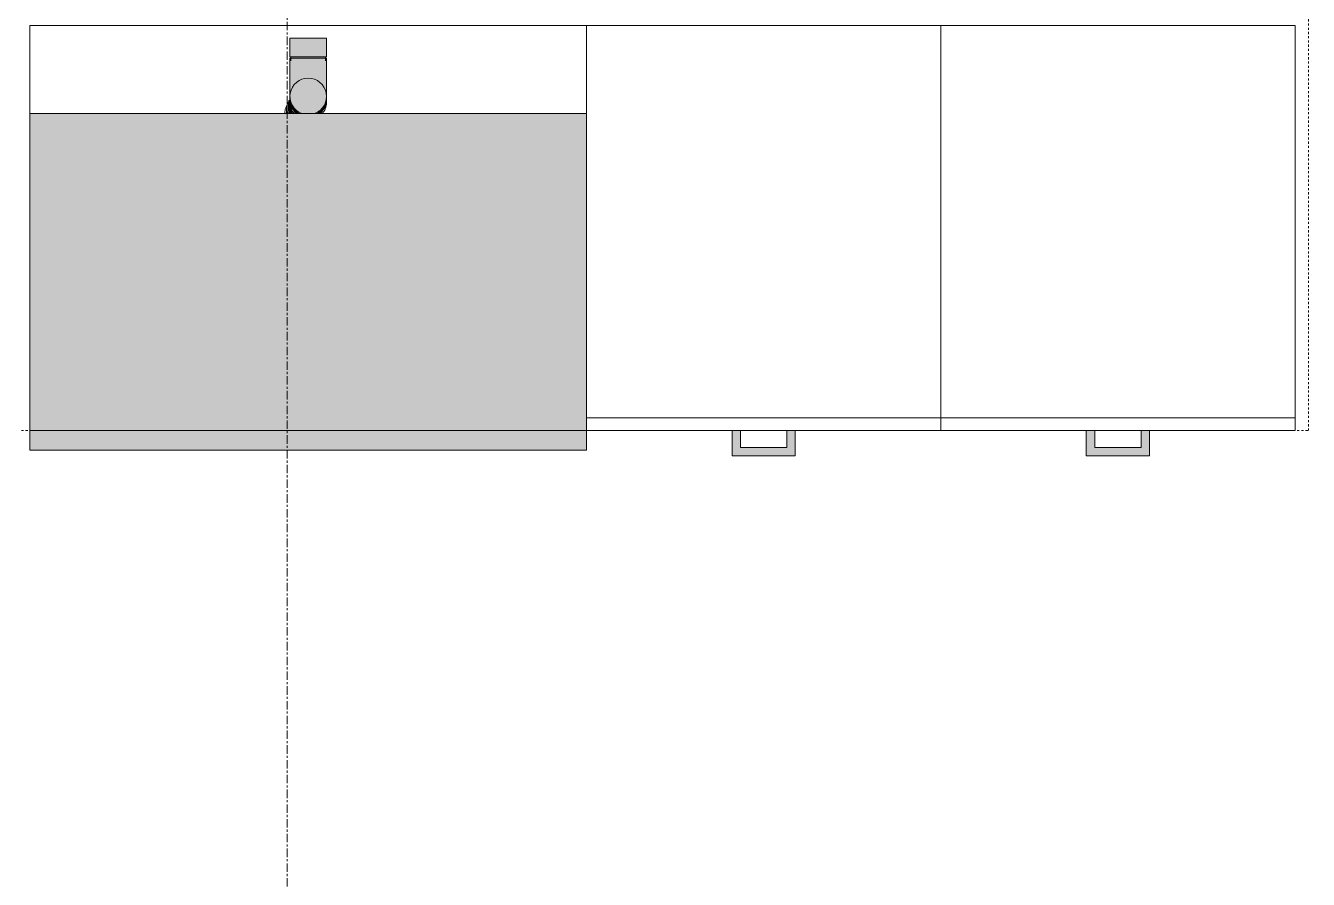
# Model space of a CAD drawing. Header units: inches. Extents: x -4169 to -1846, y 9706 to 12377.
# Drawn here: x -2188.8 to -2112.8, y 11903.4 to 11954 of the extents above; entities that cross this region are included whole.
import ezdxf

# ---------------------------------------------------------------- set-up
doc = ezdxf.new("R2010")
doc.units = ezdxf.units.IN
doc.header["$MEASUREMENT"] = 0
doc.linetypes.add('Dash', pattern=[0.25, 0.125, -0.125])
doc.linetypes.add('Grid Line 1_2_', pattern=[0.8749999999999999, 0.4999999999999999, -0.125, 0.125, -0.125])
for name, color, linetype, lineweight in [('0-1', 7, 'Continuous', 5), ('0-2', 50, 'Continuous', 18), ('A-GENM-1', 11, 'Continuous', 9), ('A-GENM-2', 250, 'Continuous', 9), ('P-SANR-FIXT-2', 250, 'Continuous', 9), ('P-SANR-FIXT-3', 55, 'Continuous', 9), ('Q-CASE-3', 250, 'Continuous', 9), ('Q-CASE-5', 254, 'Continuous', 9), ('Q-CASE-HDLN-1', 250, 'Dash', 9), ('S-GRID-1', 1, 'Grid Line 1_2_', 9)]:
    doc.layers.add(name, color=color, linetype=linetype, lineweight=lineweight)

# ---------------------------------------------------------------- blocks, each defined once
blk = doc.blocks.new('OD_CW_Countertop - OD_CW_Countertop-2488713-ENLARGED RCP - 2ND FLOOR PLAN')
at = {"layer": 'Q-CASE-HDLN-1'}
for p, q in [((138.2731933650477, -19.37500000234753), (138.2731933650477, 24.00000000000002)), ((61.98770491802013, -19.37500000234753), (62.4877049179838, -19.37500000234753)), ((95.48770491798375, -19.37500000234753), (104.1127049179692, -19.37500000234753)), ((104.6120777548137, -19.37500000234753), (107.3633320811245, -19.37500000234753)), ((107.8627049179691, -19.37500000234753), (125.1127049179694, -19.37500000234753)), ((125.6120777548139, -19.37500000234753), (128.3633320811248, -19.37500000234753)), ((128.8627049179693, -19.37500000234753), (138.2731933650477, -19.37500000234753))]:
    blk.add_line(p, q, dxfattribs=at)
blk = doc.blocks.new('Vanity Cabinet-Double Door - 33_-2318066-ENLARGED RCP - 2ND FLOOR PLAN')
at = {"layer": 'Q-CASE-3'}
for p, q in [((-15.76229508196633, 23.99999999999996), (-15.76229508196633, -7.993605777301126e-15)), ((17.2377049180325, 23.99999999999996), (-15.76229508196633, 23.99999999999996)), ((17.2377049180325, -8.069735356132561e-15), (17.2377049180325, 23.99999999999996)), ((-15.76229508196633, -8.069735356132561e-15), (17.23770491803249, -8.069735356132561e-15))]:
    blk.add_line(p, q, dxfattribs=at)
blk = doc.blocks.new('Base Cabinet 3 Drawer 230 - Base Cabinet 3 Drawer 230 21_-2578998-ENLARGED RCP - 2ND FLOOR PLAN')
at = {"layer": 'Q-CASE-5'}
blk.add_hatch(color=256, dxfattribs=at).paths.add_polyline_path([(2.61270491801801, 25.00062716315169), (2.61270491801801, 25.49999999999637), (-1.137295081981904, 25.49999999999637), (-1.137295081982159, 23.99999999999629), (-0.6379222451371332, 23.99999999999629), (-0.6379222451373038, 25.00062716315169), (2.11333208117341, 25.00062716315169), (2.11333208117341, 23.99999999999638), (2.61270491801784, 23.99999999999638)], flags=0)
at = {"layer": 'Q-CASE-3'}
for p, q in [((-1.137295081967465, 23.99999999999995), (-1.137295081967467, 25.49999999999995)), ((-1.137295081967469, 25.49999999999995), (2.612704918032532, 25.49999999999994)), ((2.612704918032529, 25.49999999999994), (2.612704918032533, 23.99999999999995)), ((2.113332081187912, 25.00062716315531), (-0.6379222451228473, 25.00062716315533)), ((-0.6379222451228459, 23.99999999999995), (-0.6379222451228473, 25.00062716315533)), ((2.113332081187913, 23.99999999999995), (2.113332081187912, 25.00062716315531)), ((-9.762295081967455, 23.99999999999998), (11.23770491803254, 23.99999999999998)), ((-9.762295081967455, 23.24999999999998), (-9.762295081967455, 23.99999999999998)), ((-1.137295081967467, 23.99999999999995), (-0.6379222451228459, 23.99999999999995)), ((2.612704918032535, 23.99999999999995), (2.113332081187914, 23.99999999999995)), ((11.23770491803254, 23.99999999999998), (11.23770491803254, 23.24999999999998)), ((11.23770491803254, 23.24999999999998), (-9.762295081967457, 23.24999999999998)), ((-9.762295081967455, 23.24999999999998), (-9.762295081967455, -7.993605777301063e-14)), ((11.23770491803254, -7.993605777301063e-14), (11.23770491803254, 23.24999999999998)), ((-9.762295081967455, -7.993605777301063e-14), (11.23770491803254, -7.993605777301063e-14))]:
    blk.add_line(p, q, dxfattribs=at)
blk = doc.blocks.new('kitchen_faucet_14143 - kitchen_faucet_14143-V57-ENLARGED RCP - 2ND FLOOR PLAN')
at = {"layer": 'A-GENM-1'}
for points in [[(-1.009013312379665, 1.292649738118651), (-0.9823104266201595, 1.208713599497112), (-0.5312104426263317, 1.208713599497111), (-0.6674744547257204, 1.326909695502587), (-1.00901331237975, 1.32690969550327), (-1.009013312379665, 1.297125538119015)], [(-1.009013312379579, 1.086854207561314), (-1.003740719185657, 0.9627916577118729), (-0.8953768450250265, 1.02149774983246), (-0.245961262615225, 1.050295750821132), (-0.2396171083855165, 1.079036475038318), (-0.3897452954499271, 1.208713599497113), (-1.009013312379665, 1.182268046892373), (-1.009013312379579, 1.110787040397609)], [(-1.009013312379068, 0.207614100875503), (-0.9828220735358001, -0.4322254382485652), (-0.9376259292811254, -0.5413385826765306), (-0.7631296762936869, -0.7674396374567322), (-0.5271221585815055, -0.9435145649559898), (-0.2129209980713256, -1.054645584165996), (1.304556462855544e-11, -1.082677165352379), (0.316754253917054, -1.030651804167291), (0.6008537933951174, -0.8919583019235232), (0.8285412797470711, -0.6835004657693843), (0.953234012863703, -0.5036573356705957), (1.045785835562157, -0.2802174700893829), (1.0826771653673, 1.70530256582424e-12), (1.042690790572067, 0.287689569684062), (0.8713958707560038, 0.6276512754277518), (0.6965721492683769, 0.8185110242203563), (0.4853542280010287, 0.9608154082891359), (0.2493519342514219, 1.049849360435587), (-0.05582041781738666, 1.075328267932264), (-0.3700215783274813, 1.008587755957137), (-0.5413385826643377, 0.9376259292961321), (-0.7655683654447215, 0.7655683654592166), (-0.9805942962820778, 0.4376037683116464), (-1.009013312379068, 0.2952755905555477), (-1.009013312379068, 0.2140165155728937)], [(-1.009013312379323, 0.5987440677675417), (-0.9582806602203106, 0.6688649426330934), (-0.8206162920774885, 0.8172147037286669), (-0.703041380861208, 0.9119175183165569), (-0.5683500913479235, 1.029687173155878), (-0.7198670258067067, 1.000713459115161), (-1.009013312379409, 0.7649384470287833), (-1.009013312379323, 0.6020621617267929)], [(-1.009013312379409, 0.7649384470287832), (-0.8833600731574051, 0.9041596760537799), (-1.009013312379409, 0.7895539738307777)], [(-1.009013312379323, 0.5905511811066074), (-0.9519245125262897, 0.6157980879657456), (-0.9165279797506399, 0.6603855068518127), (-0.7679764747641399, 0.8177890925385917), (-0.8759042261804949, 0.7360361484667829), (-1.009013312379323, 0.5923891236786315)], [(-0.9674660643992751, 0.9923706548074079), (-0.8639291562365371, 0.9169726089283383), (-0.7566369962845271, 0.9830640150273009), (-0.8049187213783567, 1.021497749832454), (-0.9376259292815518, 1.016702830404077)], [(-0.9206038802842896, 0.699587257452267), (-0.7193859928492826, 0.9011397244991617), (-0.8443105159084608, 0.7893403336126444), (-0.9196393623584526, 0.700721936091272)], [(-0.8684523142555917, 0.6995872574522709), (-0.6652934266141982, 0.9024196386407707), (-0.8023372775404026, 0.7773663405241167), (-0.8676100758411563, 0.700578083970021)], [(-0.8415776614122875, 0.7086922341021102), (-0.6517418892607622, 0.8969750861300063), (-0.771921692913878, 0.7895539738307854), (-0.8413233190925381, 0.7089874932575606)], [(-0.7989959961757903, 0.7296595515727615), (-0.6758531110372415, 0.8618616367172747), (-0.7301699613132654, 0.8074059956739559), (-0.7920714464967488, 0.7374815787403106)], [(1.296029950026423e-11, -1.082677165352386), (2.263779527572353, -1.082677165351363), (2.263779527571841, 1.082677165356124), (0.1012801624375754, 1.069343379017475), (0.2802174701064359, 1.045785835549958), (0.5413385826903435, 0.937625929295445), (0.7655683654711537, 0.7655683654592123), (0.9376259293072166, 0.5413385826782322), (1.045785835561815, 0.2802174700921081), (1.082677165367215, 1.702155476935539e-12), (1.043826349810985, -0.2849480871650517), (0.9376259293065344, -0.541338582675511), (0.7655683654691926, -0.7655683654568335), (0.5413385826902583, -0.9376259292927265), (0.2802174701081412, -1.045785835547241)], [(2.263779527572182, -0.8336167050498537), (2.263779527572268, -1.023622047242163), (2.341937538005964, -1.023622047242163), (2.341937538005794, 1.023622047245901), (2.263779527571841, 1.000078112738486), (2.263779527572182, -0.7814579737342956)], [(2.34193753800605, -1.082677165353409), (3.444881889776723, -1.082677165352727), (3.444881889776723, 1.082677165356806), (2.341937538005964, 1.082677165356124), (2.34193753800605, -1.045785835547582)], [(-0.9592336326666099, 0.5905511811066112), (-0.937625929281296, 0.6165288086980986), (-0.9018367121708478, 0.6603855068518164), (-0.9587015380560614, 0.5923891236786353)], [(-1.009013312378727, -0.5987440677662875), (-0.9630083091692824, -0.6650099337988964), (-0.4739103255139696, -1.029687173152579), (-0.4909018695604743, -1.00744858852971), (-1.009013312378727, -0.5905511810981893)], [(-1.009013312378727, -0.6389369520701951), (-0.9981170166933849, -0.7738234798495673), (-0.665293426614113, -1.029687173152581), (-0.5429576931675227, -1.007526658598692), (-1.009013312378727, -0.6363816707873287)], [(-0.9452757496396486, -0.5905511810981833), (-0.8930368754761274, -0.6674399045805812), (-0.9301022480678965, -0.602113602285547), (-0.9390807516920175, -0.5905511810981833)], [(-0.933632540164865, -0.5905511810981816), (-0.8833600731572345, -0.6644317436594529), (-0.8863922545998263, -0.6265118542141189), (-0.9255027736184614, -0.5905511810981815), (-0.9317797130305222, -0.5905511810981815)], [(-0.8958216432793619, -0.5958189888870483), (-0.8695659839426638, -0.6469811372689256), (-0.8935992096387223, -0.5987153207970995)], [(-1.009013312378641, -0.7976185007449337), (-0.9859456377344314, -0.8506607468113451), (-0.9490772920779306, -0.8330344219701281), (-1.009013312378641, -0.7953427778105058)]]:
    blk.add_hatch(color=256, dxfattribs=at).paths.add_polyline_path(points, flags=0)
h = blk.add_hatch(color=256, dxfattribs=at)
h.paths.add_polyline_path([(-0.9452757496381138, 0.5905511811066134), (-0.9255027736182057, 0.6171778120961535), (-0.8833600731573198, 0.6644317436627688), (-0.9447345173622635, 0.5923891236786375)], flags=0)
h.paths.add_polyline_path([(-0.6074615219045824, 0.896371667378454), (-0.4150534790843778, 1.024841739897462), (-0.463581951606244, 1.011712866282274), (-0.6052349348418032, 0.898156613084958)], flags=0)
h = blk.add_hatch(color=256, dxfattribs=at)
h.paths.add_polyline_path([(-0.9336325401633302, 0.5905511811066152), (-0.8958216432797029, 0.5958189888893448), (-0.8521216087774234, 0.6603855068518204), (-0.9330713710075996, 0.5923891236786393)], flags=0)
h.paths.add_polyline_path([(-0.4606311109398575, 0.9710560586687037), (-0.3747212199362195, 1.029687173155547), (-0.4344148254186848, 1.001993619894004), (-0.459291989432927, 0.9726363417933711)], flags=0)
h = blk.add_hatch(color=256, dxfattribs=at)
h.paths.add_polyline_path([(-1.009013312379323, 0.5905511811066364), (-0.9805942962821631, 0.4376037683116226), (-0.937625929281296, 0.5905511811066364), (-0.9936552007762031, 0.5905511811066364)], flags=0)
h.paths.add_polyline_path([(-1.009013312378812, -0.5114323250685643), (-1.009013312378727, -0.5905511810981603), (-0.9153043450806989, -0.5704286375680813), (-0.9532340128373561, -0.5036573356716431), (-1.009013312378812, -0.4326156515860713), (-1.009013312378812, -0.5036573356716431)], flags=0)
h = blk.add_hatch(color=256, dxfattribs=at)
h.paths.add_polyline_path([(-0.9592336326678889, -0.5905511810981855), (-0.9196393623583673, -0.6578484302680685), (-0.938086908411833, -0.6149633936100193), (-0.9519245124191967, -0.5905511810981855)], flags=0)
h.paths.add_polyline_path([(-0.5638151833526023, -0.9313607975610065), (-0.5087166054745466, -0.9929221367976252), (-0.5486513862901744, -0.9435168703760665)], flags=0)
at = {"layer": 'A-GENM-2'}
for p, q in [((-1.018448547915085, 1.348084188174816), (-0.9908751401589483, 1.326400508449233)), ((-0.4128191122848932, 0.991760638123611), (-0.3746504227839295, 1.008391614862222)), ((-0.05517635684540777, 1.082677165356086), (-0.01379878587542293, 1.08180181731832)), ((-0.04138226763083707, 1.082677165356088), (-4.696660852232525e-06, 1.081801817318322)), ((1.287503437197301e-11, 1.082677165355786), (2.263779527572012, 1.082677165356127)), ((2.101439501280339, 1.023622047245905), (2.341937538005879, 1.023622047245905)), ((2.26377952755905, -1.082677165354337), (2.26377952755905, 1.082677165354323)), ((2.341937538005964, 1.082677165356127), (3.444881889776723, 1.082677165355786)), ((2.341937537993019, 1.082677165354323), (2.341937537993019, -1.082677165354337)), ((3.444881889763774, -1.082677165354337), (3.444881889763774, 1.082677165354323)), ((-1.009013312391602, 0.59055118110391), (-0.8998637743610515, 0.59055118110391)), ((-0.8998637743611367, -0.5905511811008868), (-1.009013312391857, -0.5905511811008868)), ((-0.3700215783265434, -1.010161626558255), (-0.4025813350878024, -0.9964075643184002)), ((2.263779527571927, -1.082677165352723), (1.296029950026423e-11, -1.082677165352382)), ((2.341937538005964, -1.02362204724216), (2.101439501280253, -1.02362204724216)), ((3.444881889776723, -1.082677165352723), (2.341937538005879, -1.082677165352723))]:
    blk.add_line(p, q, dxfattribs=at)
at = {"layer": 'A-GENM-2', "flags": 128}
for points in [[(-0.6878454665921366, 1.064853197996568), (-0.7184985976170423, 1.064165039683813), (-0.7491081674091616, 1.062101296438355), (-0.7796305720009967, 1.058664171264864), (-0.81002212545755, 1.053857361892311), (-0.8402390274705452, 1.047686098589735), (-0.8702373407687104, 1.040157194638083), (-0.8999729808493838, 1.031279107196893), (-0.9294017199655967, 1.021062005849954), (-0.9584792066514466, 1.00951784590262), (-0.9871610014094755, 0.9966604433520263), (-1.015402628538226, 0.9825055485319456)], [(-1.008288885380551, 1.375176816188454), (-0.9727437124597599, 1.378420205916253), (-0.9371060949764568, 1.379832828558559), (-0.9274807934265253, 1.379899687703126)], [(-1.008080895877384, 1.201756024857046), (-0.9706269079673858, 1.21525795157646), (-0.9326872735671542, 1.227078873940341), (-0.8943258694094992, 1.237195742266805), (-0.8556078258088745, 1.245588655416723), (-0.8165993599590137, 1.25224097701897), (-0.7773675930624221, 1.257139436899761), (-0.7379803533337393, 1.260274214878846), (-0.6985059675238573, 1.26163900447551), (-0.6878454665921366, 1.261703591697652)], [(-1.003116915360039, 0.6422012617690065), (-0.9794480487670397, 0.6764285584451422), (-0.9545484646398846, 0.7096062969459956), (-0.9284539854876072, 0.7416801168679433), (-0.901202463284818, 0.772596948442075), (-0.8728337801737779, 0.8023051005895386), (-0.8433898479174217, 0.8307543544464725), (-0.8129146050899577, 0.8578960629768663), (-0.7814540107724496, 0.8836832571914247), (-0.7490560333189648, 0.9080707592872304), (-0.7157706325695016, 0.9310153028118893), (-0.681649733742489, 0.9524756596430879), (-0.6467471911439019, 0.9724127732293397), (-0.611118739813321, 0.9907898971638958), (-0.574821933293009, 1.00757273771325), (-0.53791606587626, 1.022729598515812), (-0.5004620779661763, 1.036231525235226), (-0.46252244356603, 1.048052447599107), (-0.4241610394084602, 1.058169315925571), (-0.3854429958078355, 1.066562229075489), (-0.3464345299579747, 1.073214550677736), (-0.3072027630613831, 1.078113010558527), (-0.2678155233327004, 1.081247788537953), (-0.2283411375227331, 1.082612578133935), (-0.2176806365910124, 1.082677165356076)], [(-0.9814684664949879, 0.8578960629768646), (-0.9500078721774797, 0.8836832571914229), (-0.9176098947238244, 0.9080707592872287), (-0.8843244939744465, 0.9310153028125697), (-0.8502035951473487, 0.9524756596427452), (-0.8153010525488468, 0.9724127732293381), (-0.7796726012182659, 0.990789897163553), (-0.7433757946980392, 1.007572737713589), (-0.7064699272812048, 1.022729598515469), (-0.6690159393711211, 1.036231525235224), (-0.63107630497106, 1.048052447599106), (-0.5927149008134903, 1.058169315925569), (-0.5539968572127804, 1.066562229075488), (-0.5149883913629195, 1.073214550677734), (-0.4757566244662427, 1.078113010558525), (-0.4363693847376452, 1.081247788537951), (-0.3968949989276779, 1.082612578133934), (-0.3862344979960425, 1.082677165356075)], [(-0.9733697041986317, 0.6069799746559925), (-0.9509653493313407, 0.6422012617690103), (-0.9272964827383418, 0.6764285584451459), (-0.9023968986111867, 0.7096062969456585), (-0.8763024194589092, 0.7416801168679471), (-0.84905089725612, 0.7725969484420788), (-0.8206822141449946, 0.8023051005895425), (-0.7912382818886384, 0.8307543544464764), (-0.7607630390611745, 0.8578960629768702), (-0.7293024447437516, 0.8836832571910873), (-0.6969044672901815, 0.9080707592875752), (-0.6636190665407183, 0.9310153028122341), (-0.6294981677136205, 0.9524756596430917), (-0.5945956251151187, 0.9724127732293436), (-0.5589671737845378, 0.9907898971638996), (-0.522670367264311, 1.007572737713253), (-0.485764499847562, 1.022729598515816), (-0.4483105119373931, 1.03623152523523), (-0.410370877537332, 1.048052447599111), (-0.372009473379677, 1.058169315925574), (-0.3332914297790523, 1.066562229075493), (-0.2942829639291915, 1.073214550677739), (-0.2550511970325146, 1.078113010558531), (-0.2156639573039172, 1.081247788537616), (-0.1761895714938646, 1.082612578133939), (-0.1655290705623144, 1.08267716535608)], [(-0.9676286539593945, 1.001223782049741), (-0.9515871023814951, 0.9743994982429094), (-0.9362385717825247, 0.9465554301495367), (-0.9216189886682001, 0.917738158681508), (-0.9077879804049472, 0.8880516798594079)], [(-0.9578197285726445, 0.6076169338799201), (-0.9350262553411993, 0.642845011716825), (-0.9109502660465693, 0.6770732824092629), (-0.8856268032764659, 0.7102461852334254), (-0.8590929776103734, 0.7423094428820131), (-0.8313879585136589, 0.7732101494237421), (-0.8025529634693384, 0.8028968620898903), (-0.7726312446136204, 0.8313196972934044), (-0.7416680719993848, 0.8584304311929806), (-0.7097107124723435, 0.884182605008457), (-0.6768084030177589, 0.9085316351229927), (-0.6430123173369394, 0.9314349278107079), (-0.6083755243449501, 0.9528519982108696), (-0.5729529372564172, 0.9727445928811653), (-0.5368012519604973, 0.9910768150139777), (-0.4999788734844798, 1.007815251069085), (-0.462545829501181, 1.022929097324502), (-0.4245636700829038, 1.036390284549108), (-0.3860953531995789, 1.0481735987865), (-0.3472051158321676, 1.058256796073417), (-0.3079583309859401, 1.066620708804246), (-0.2684213513340125, 1.07324934145681), (-0.2286613406848516, 1.078129953482014), (-0.1887460949029957, 1.08125312734746), (-0.1487438543199744, 1.082612820017468), (-0.137940892133173, 1.082677165356082)], [(-0.9426991998875563, 0.6089758783532033), (-0.919059040263562, 0.644214572574765), (-0.8940976643085604, 0.6784409023907301), (-0.8678528129765936, 0.7115994521310085), (-0.8403643559081785, 0.7436362570201254), (-0.8116742593135767, 0.7744988961424722), (-0.7818265502776568, 0.8041365868181853), (-0.7508672770372583, 0.8325002803497452), (-0.7188444647423181, 0.8595427590345932), (-0.6858080661840517, 0.8852187342469731), (-0.6518099069598405, 0.909484945313761), (-0.6169036245473761, 0.9323002587999094), (-0.5811446007738253, 0.9536257677185171), (-0.5445898872124245, 0.9734248900642337), (-0.5072981230991899, 0.9916634659766255), (-0.4693294454471015, 1.008309852715296), (-0.4307453911468144, 1.023335016558644), (-0.3916087909718726, 1.036712620658317), (-0.3519836555570634, 1.048419107818358), (-0.311935053581152, 1.058433777163895), (-0.271528982561648, 1.066738853644164), (-0.2308322328401289, 1.073319549371899), (-0.1899122455152735, 1.078164115860158), (-0.1488369652344943, 1.081263886325086), (-0.107674688901966, 1.082613307355768), (-0.09655862448929041, 1.082677165356084)], [(-0.9274807934265253, 1.379899687703126), (-0.891830675772212, 1.378982136908743), (-0.8562534147872042, 1.376232175054437), (-0.8208212786827572, 1.371657820309504), (-0.7856053848625492, 1.36527226186632), (-0.7506751874412315, 1.357093610531304), (-0.7160980340305797, 1.347144572590249), (-0.6819388054022396, 1.335452066893193), (-0.6482596451573669, 1.322046806952979), (-0.6151197801335399, 1.306962869698448), (-0.5825754266031423, 1.29023727056727), (-0.5506797728407377, 1.271909561414357), (-0.5194830256053534, 1.252021463691728), (-0.4890325065165939, 1.23061654510064)], [(-0.9114332801415513, 0.676428558445144), (-0.8865336960143962, 0.7096062969456566), (-0.8604392168621188, 0.7416801168679453), (-0.8331876946592444, 0.772596948442077), (-0.8048190115482042, 0.8023051005895406), (-0.775375079291848, 0.8307543544464745), (-0.7448998364643841, 0.8578960629768683), (-0.7134392421469612, 0.8836832571910855), (-0.6810412646933911, 0.9080707592875734), (-0.6477558639439279, 0.9310153028122323), (-0.6136349651169154, 0.9524756596430899), (-0.5787324225184135, 0.9724127732293417), (-0.5431039711877473, 0.9907898971638978), (-0.5068071646674354, 1.007572737713252), (-0.474455539172851, 1.020859218120738)], [(-0.9058994164582258, 0.6092087339646486), (-0.882111834574573, 0.6444487125744007), (-0.8569963612706316, 0.6786741587015529), (-0.8305912037064614, 0.7118296997505938), (-0.8029367047913637, 0.7438614431124068), (-0.7740753070571315, 0.774717069280952), (-0.7440515127855177, 0.8043459259378793), (-0.7129118399986395, 0.8326991229140064), (-0.6807047738955417, 0.8597296278803257), (-0.6474807133012631, 0.8853923625448047), (-0.6132919116916752, 0.909644299058256), (-0.5781924123667465, 0.9324445562421729), (-0.5422379773690976, 0.9537544951665055), (-0.5054860097874324, 0.9735378135197393), (-0.4679954691432612, 0.9917606381236067), (-0.4298267796423829, 1.008391614862218), (-0.3910417311629714, 1.023401995240148), (-0.3517033729741285, 1.036765718710355), (-0.3118759002954902, 1.048459489893345), (-0.2716245339571798, 1.058462849788567), (-0.2310153935553955, 1.066758240089895), (-0.1901153646466014, 1.07333105975597), (-0.1489919606644036, 1.07816971304892), (-0.1077131803704958, 1.081265648347381), (-0.06634736176803811, 1.082613387153698), (-0.05517635684540777, 1.082677165356086)], [(-0.8935720240033901, 0.6113255125356607), (-0.8684107614759852, 0.64656986761857), (-0.84186022698114, 0.6807798488403767), (-0.8139628957105173, 0.7139007275298643), (-0.7847633974427309, 0.7458795173452761), (-0.7543084451463357, 0.7766650590462693), (-0.7226467602483523, 0.8062081023320676), (-0.6898289946902593, 0.8344613846366716), (-0.655907649896278, 0.8613797067341299), (-0.6209369927821057, 0.8869200050522356), (-0.5849729689387287, 0.9110414205616341), (-0.5480731131327728, 0.93370536414314)], [(-0.8935720240033901, 0.6113255125356615), (-0.8684107614759852, 0.6465698676185708), (-0.84186022698114, 0.6807798488403775), (-0.8139628957105173, 0.7139007275298651), (-0.7847633974427309, 0.7458795173452769), (-0.7543084451463357, 0.77666505904627), (-0.7226467602483523, 0.8062081023320684), (-0.6898289946902593, 0.8344613846366724), (-0.655907649896278, 0.8613797067341307), (-0.6209369927821057, 0.8869200050522363), (-0.5849729689387287, 0.9110414205616348), (-0.5480731131327728, 0.9337053641431408)], [(-0.8935720240033901, 0.6113255125356621), (-0.8684107614759852, 0.6465698676185715), (-0.84186022698114, 0.6807798488403781), (-0.8139628957105173, 0.7139007275298658), (-0.7847633974427309, 0.7458795173452776), (-0.7543084451463357, 0.7766650590462707), (-0.7226467602483523, 0.8062081023320691), (-0.6898289946902593, 0.8344613846366731), (-0.655907649896278, 0.8613797067341313), (-0.6209369927821057, 0.886920005052237), (-0.5849729689387287, 0.9110414205616355), (-0.5480731131327728, 0.9337053641431414)], [(-0.8935720240033901, 0.6113255125356628), (-0.8684107614759852, 0.6465698676185722), (-0.84186022698114, 0.6807798488403788), (-0.8139628957105173, 0.7139007275298664), (-0.7847633974427309, 0.7458795173452782), (-0.7543084451463357, 0.7766650590462716), (-0.7226467602483523, 0.80620810233207), (-0.6898289946902593, 0.834461384636674), (-0.655907649896278, 0.8613797067341322), (-0.6209369927821057, 0.8869200050522379), (-0.5849729689387287, 0.9110414205616364), (-0.5480731131327728, 0.9337053641431423)], [(-0.8935720240033901, 0.6113255125356635), (-0.8684107614759852, 0.6465698676185728), (-0.84186022698114, 0.6807798488403795), (-0.8139628957105173, 0.7139007275298671), (-0.7847633974427309, 0.7458795173452789), (-0.7543084451463357, 0.7766650590462723), (-0.7226467602483523, 0.8062081023320706), (-0.6898289946902593, 0.8344613846366746), (-0.655907649896278, 0.8613797067341329), (-0.6209369927821057, 0.8869200050522386), (-0.5849729689387287, 0.9110414205616371), (-0.5480731131327728, 0.933705364143143)], [(-0.8935720240033901, 0.6113255125356643), (-0.8684107614759852, 0.6465698676185736), (-0.84186022698114, 0.6807798488403802), (-0.8139628957105173, 0.7139007275298679), (-0.7847633974427309, 0.7458795173452797), (-0.7543084451463357, 0.7766650590462729), (-0.7226467602483523, 0.8062081023320713), (-0.6898289946902593, 0.8344613846366753), (-0.6559076498963633, 0.8613797067341336), (-0.6209369927821057, 0.8869200050522392), (-0.5849729689387287, 0.9110414205616377), (-0.5480731131327728, 0.9337053641431436)], [(-0.8921053272435698, 0.6092087339646507), (-0.868317745359917, 0.6444487125744028), (-0.8432022720560609, 0.678674158701555), (-0.8167971144917202, 0.711829699750596), (-0.789142615576793, 0.7438614431124089), (-0.7602812178425608, 0.7747170692809542), (-0.7302574235708618, 0.8043459259378813), (-0.6991177507840688, 0.8326991229143494), (-0.666910684680971, 0.8597296278803277), (-0.6336866240866924, 0.8853923625448068), (-0.5994978224770192, 0.909644299058258), (-0.5643983231520052, 0.9324445562421749), (-0.5284438881545269, 0.9537544951665075), (-0.4916919205728618, 0.9735378135197413), (-0.4542013799286905, 0.9917606381236089), (-0.4160326904276416, 1.00839161486222), (-0.3772476419484007, 1.02340199524015), (-0.3379092837595578, 1.036765718710356), (-0.2980818110809195, 1.048459489893347), (-0.2578304447426091, 1.058462849788569), (-0.2172213043407396, 1.066758240089897), (-0.1763212754318601, 1.073331059755972), (-0.1351978714497477, 1.078169713048922), (-0.0939190911559251, 1.081265648347383), (-0.05255327255338215, 1.0826133871537), (-0.04138226763083707, 1.082677165356088)], [(-0.6878454665921366, 1.261703591697652), (-0.6483593108881393, 1.260817156822837), (-0.6089418018480045, 1.258159639520213), (-0.5696613638918676, 1.253736389794936), (-0.5305859807423586, 1.247556284839616), (-0.4917829843710705, 1.239631671106904), (-0.4533188546203916, 1.22997828570868), (-0.4152590322924538, 1.218615159486658), (-0.377667747917485, 1.205564504478443), (-0.340607867770359, 1.190851588826431), (-0.304140758032247, 1.174504602252964), (-0.2683261673510344, 1.156554515217349), (-0.2332221274550932, 1.137034934699099), (-0.1988848709638375, 1.11598195927962), (-0.165368765119922, 1.093434035827554), (-0.1327262598634604, 1.069431819713086)], [(-0.4973999771780768, 1.037893467167178), (-0.5273317425951801, 1.045787430173559), (-0.5574939808842599, 1.052325870475043), (-0.5878427154816562, 1.057501537461744), (-0.6183341108646799, 1.061308779048827), (-0.6489244530619657, 1.063743488152509), (-0.6795701196207061, 1.064803061261783), (-0.6878454665921366, 1.064853197996568)], [(-0.5102964572617735, 0.9548755783220774), (-0.4717034359166518, 0.974518195271418), (-0.4323557896986471, 0.992601790994701), (-0.3923164664480225, 1.009097435596306), (-0.3516495205408318, 1.023978739563364), (-0.3104200104153278, 1.037221895983936), (-0.2686938944925714, 1.048805718633577), (-0.2265379256569133, 1.058711675866522), (-0.1840195444656842, 1.066923920264759), (-0.1412067712586235, 1.073429313988373), (-0.0981680973401353, 1.078217449796472), (-0.0549723754072886, 1.081280667691277), (-0.01168870940048805, 1.082614067179935)], [(-0.5102964572617735, 0.9548755783220781), (-0.4717034359166518, 0.9745181952714188), (-0.4323557896986471, 0.9926017909947018), (-0.3923164664480225, 1.009097435596307), (-0.3516495205408318, 1.023978739563365), (-0.3104200104153278, 1.037221895983937), (-0.2686938944925714, 1.048805718633578), (-0.2265379256569133, 1.058711675866523), (-0.1840195444656842, 1.06692392026476), (-0.1412067712586235, 1.073429313988374), (-0.0981680973401353, 1.078217449796473), (-0.0549723754072886, 1.081280667691278), (-0.01168870940048805, 1.082614067179936)], [(-0.5102964572617735, 0.9548755783220788), (-0.4717034359166518, 0.9745181952714195), (-0.4323557896986471, 0.9926017909947025), (-0.3923164664480225, 1.009097435596307), (-0.3516495205408318, 1.023978739563366), (-0.3104200104153278, 1.037221895983938), (-0.2686938944925714, 1.048805718633578), (-0.2265379256569133, 1.058711675866524), (-0.1840195444656842, 1.066923920264761), (-0.1412067712586235, 1.073429313988375), (-0.0981680973401353, 1.078217449796474), (-0.0549723754072886, 1.081280667691279), (-0.01168870940048805, 1.082614067179937)], [(-0.5102964572617735, 0.9548755783220797), (-0.4717034359166518, 0.9745181952714204), (-0.4323557896986471, 0.9926017909947034), (-0.3923164664480225, 1.009097435596308), (-0.3516495205408318, 1.023978739563367), (-0.3104200104153278, 1.037221895983939), (-0.2686938944925714, 1.048805718633579), (-0.2265379256569133, 1.058711675866524), (-0.1840195444656842, 1.066923920264762), (-0.1412067712586235, 1.073429313988376), (-0.0981680973401353, 1.078217449796474), (-0.0549723754072886, 1.08128066769128), (-0.01168870940048805, 1.082614067179938)], [(-0.5102964572617735, 0.9548755783220804), (-0.4717034359166518, 0.974518195271421), (-0.4323557896986471, 0.992601790994704), (-0.3923164664480225, 1.009097435596309), (-0.3516495205408318, 1.023978739563367), (-0.3104200104153278, 1.037221895983939), (-0.2686938944925714, 1.04880571863358), (-0.2265379256569133, 1.058711675866525), (-0.1840195444656842, 1.066923920264762), (-0.1412067712586235, 1.073429313988377), (-0.0981680973401353, 1.078217449796475), (-0.0549723754072886, 1.081280667691281), (-0.01168870940048805, 1.082614067179938)], [(-0.5102964572617735, 0.954875578322081), (-0.4717034359166518, 0.9745181952714217), (-0.4323557896986471, 0.9926017909947047), (-0.3923164664480225, 1.00909743559631), (-0.3516495205408318, 1.023978739563368), (-0.3104200104153278, 1.03722189598394), (-0.2686938944925714, 1.048805718633581), (-0.2265379256569133, 1.058711675866526), (-0.1840195444656842, 1.066923920264763), (-0.1412067712586235, 1.073429313988377), (-0.0981680973401353, 1.078217449796476), (-0.0549723754072886, 1.081280667691281), (-0.01168870940057331, 1.082614067179939)], [(-0.4324473093406027, 1.036231525235228), (-0.3945076749404563, 1.048052447599109), (-0.3561462707828866, 1.058169315925573), (-0.3174282271822619, 1.066562229075491), (-0.278419761332401, 1.073214550677738), (-0.2391879944358095, 1.078113010558529), (-0.1998007547071267, 1.081247788537614), (-0.1603263688971594, 1.082612578133937), (-0.1496658679654388, 1.082677165356078)], [(-0.3862344979960425, 1.082677165356075), (-0.3467483422920452, 1.08179073048126), (-0.3073308332518251, 1.079133213178637), (-0.2680503952957735, 1.074709963453359), (-0.2289750121461793, 1.068529858498721), (-0.1901720157748912, 1.060605244764986)], [(-0.253084070230841, 1.049358015408717), (-0.2164481770987265, 1.058462849788571), (-0.1758390366969422, 1.066758240089899), (-0.134939007788148, 1.073331059755975), (-0.09381560380595032, 1.078169713048925), (-0.05253682351212773, 1.081265648347385), (-0.01117100490958478, 1.082613387154043)], [(-0.2176806365910124, 1.082677165356076), (-0.1781944808871003, 1.081790730481262), (-0.1387769718468803, 1.079133213178638), (-0.09949653389082867, 1.07470996345336)], [(-0.1655290705623144, 1.08267716535608), (-0.1260429148583171, 1.081790730481265), (-0.08662540581818233, 1.079133213178642), (-0.05582041781747193, 1.075664357895966)], [(-0.1496658679654388, 1.082677165356078), (-0.1101797122615267, 1.081790730481264), (-0.07076220322139191, 1.07913321317864), (-0.05582041781747193, 1.077450664520204)], [(-0.1379408921330025, 1.082677165356082), (-0.09792690308768214, 1.081794044895398), (-0.05798143906383756, 1.079146395286508), (-0.05582041781747193, 1.078907157220393)], [(-0.09655862448929041, 1.082677165356084), (-0.05538460124961374, 1.081800723609557), (-0.0225842430209866, 1.07970389335453)], [(-0.2176806365910977, -1.082677165352775), (-0.257166792295095, -1.081790730478301), (-0.2965843013352298, -1.079133213175678), (-0.3358647392913667, -1.074709963450059), (-0.3749401224408757, -1.068529858495421), (-0.4137431188121638, -1.060605244762027), (-0.4522072485627575, -1.050951859364144), (-0.4902670708907805, -1.039588733141781), (-0.5278583552658346, -1.026538078133566), (-0.5649182354129606, -1.011825162481895), (-0.6013853451510726, -0.995478175908087), (-0.6371999358322852, -0.9775280888724719), (-0.6723039757282264, -0.9580085083542225), (-0.7066412322193968, -0.936955532935084), (-0.7401573380633123, -0.9144076094833589), (-0.7727998433197739, -0.8904053933685496), (-0.8045182547141109, -0.8649916136674243), (-0.835264064307239, -0.8382109444225385), (-0.86499076934939, -0.8101098826094209), (-0.8936538851160093, -0.7807366330948148), (-0.921210952392414, -0.7501410005764305), (-0.947621541096879, -0.7183742882282863), (-0.9728472513293979, -0.6854892025918919), (-0.9968517129183282, -0.6515397641102785)], [(-0.1655290705622292, -1.082677165352771), (-0.2050152262662266, -1.081790730478297), (-0.2444327353064466, -1.079133213175674), (-0.2837131732624982, -1.074709963450055), (-0.3227885564121777, -1.068529858495417), (-0.3615915527834658, -1.060605244762364), (-0.4000556825339742, -1.050951859364141), (-0.4381155048619973, -1.039588733142118), (-0.4757067892370514, -1.026538078133562), (-0.5127666693840921, -1.011825162481891), (-0.5492337791222041, -0.9954781759084242), (-0.5850483698035019, -0.9775280888724681), (-0.6201524096994432, -0.9580085083549009), (-0.6544896661906988, -0.9369555329347391), (-0.6880057720344438, -0.9144076094830139), (-0.720648277291076, -0.890405393368887), (-0.7523666886854129, -0.8649916136674205), (-0.783112498278541, -0.8382109444225347), (-0.812839203320692, -0.8101098826094171), (-0.8415023190872261, -0.7807366330948111), (-0.869059386363716, -0.7501410005764266), (-0.895469975068181, -0.7183742882282825), (-0.9206956853006146, -0.6854892025918883), (-0.9447001468896302, -0.6515397641102747), (-0.9674490182974863, -0.6165812226166092)], [(-0.1379408921330878, -1.082677165352768), (-0.1779548811784934, -1.081794044892766), (-0.2179003452022527, -1.079146395283535), (-0.2577089569134898, -1.074739342232126), (-0.2973127816981104, -1.068581396813604), (-0.3366444671113413, -1.060684408708246), (-0.3756374244699429, -1.05106350247677), (-0.4142260004095703, -1.039736998488527), (-0.4523456366643756, -1.026726320449759), (-0.4899330167526159, -1.012055891687785), (-0.526926198716552, -0.9957530224601691), (-0.5632647335097544, -0.9778477905869543), (-0.5988897690565408, -0.9583729176211384), (-0.6337441403882166, -0.9373636426208143), (-0.6677724465838536, -0.9148575953732254), (-0.7009211154966691, -0.8908946706672414), (-0.7331384574338812, -0.8655169049143769), (-0.76437470906842, -0.8387683561326658), (-0.7945820689127173, -0.8106949880270139), (-0.8237147256727723, -0.7813445586111146), (-0.8517288807471458, -0.7507665135977294), (-0.8785827660433653, -0.7190118845651813), (-0.9042366581585383, -0.6861331917373734), (-0.9286528898442724, -0.6521843510956176), (-0.9517958595237984, -0.6172205854252768)], [(-0.09655862448920514, -1.082677165352766), (-0.1377326477289671, -1.081800723606239), (-0.1788381492322628, -1.079172970012383), (-0.2198067633538301, -1.074798613667031), (-0.2605704353187547, -1.068685483691343), (-0.3010615734219186, -1.060844500532585), (-0.3412131974473879, -1.051289636464208), (-0.3809590822190784, -1.040037865958812), (-0.4202338953307105, -1.027109106711964), (-0.4589733282532222, -1.012526152248643), (-0.4971142201937084, -0.996314597087394), (-0.5345946742514228, -0.9785027555044964), (-0.571354165591515, -0.9591215749492678), (-0.6073336415278731, -0.9382045451374553), (-0.6424756135563426, -0.9157876038138285), (-0.6767242415155009, -0.8919090401000631), (-0.7100254101733298, -0.866609396252261), (-0.7423267986211782, -0.8399313685740026), (-0.7735779429348496, -0.8119197080964569), (-0.803730292601358, -0.7826211215521424), (-0.8327372612394867, -0.7520841730444543), (-0.8605542721458618, -0.7203591867277509), (-0.8871387991869141, -0.6874981507009351), (-0.9124504035346773, -0.6535546222574338), (-0.9364507667078782, -0.6185836345386404)], [(-0.496903466787387, -1.011825162481893), (-0.5333705765254989, -0.995478175908426), (-0.5691851672067115, -0.9775280888724699), (-0.6042892071026528, -0.9580085083549026), (-0.6386264635938231, -0.936955532934741), (-0.6721425694377386, -0.9144076094830158), (-0.7047850746942003, -0.8904053933688889), (-0.7365034860886225, -0.8649916136674223), (-0.7672492956817506, -0.8382109444225365), (-0.7969760007238164, -0.8101098826094189), (-0.8256391164904356, -0.7807366330948129), (-0.8531961837668404, -0.7501410005764285), (-0.8796067724713906, -0.7183742882282843), (-0.9048324827038242, -0.6854892025918901), (-0.9288369442928398, -0.6515397641102765)], [(-0.7684761928987881, -0.7626494511277252), (-0.7983593376793293, -0.7313085616190556), (-0.8269652778272131, -0.698797734415546), (-0.8542482499403262, -0.6651689799061096), (-0.8801646070834294, -0.6304760969242516), (-0.9046728886134757, -0.5947745866814493)], [(-0.7684761928987881, -0.7626494511277243), (-0.7983593376793293, -0.7313085616190549), (-0.8269652778272131, -0.6987977344155454), (-0.8542482499403262, -0.6651689799061089), (-0.8801646070834294, -0.6304760969242509), (-0.9046728886134757, -0.5947745866814487)], [(-0.7684761928987881, -0.7626494511277236), (-0.7983593376793293, -0.7313085616190541), (-0.8269652778272131, -0.6987977344155446), (-0.8542482499403262, -0.6651689799061081), (-0.8801646070834294, -0.6304760969242501), (-0.9046728886134757, -0.5947745866814479)], [(-0.7684761928987881, -0.7626494511277229), (-0.7983593376793293, -0.7313085616190534), (-0.8269652778272131, -0.6987977344155439), (-0.8542482499403262, -0.6651689799061075), (-0.8801646070834294, -0.6304760969242494), (-0.9046728886134757, -0.5947745866814472)], [(-0.7684761928987881, -0.7626494511277222), (-0.7983593376793293, -0.7313085616190528), (-0.8269652778272131, -0.6987977344155433), (-0.8542482499403262, -0.6651689799061068), (-0.8801646070834294, -0.6304760969242488), (-0.9046728886134757, -0.5947745866814466)], [(-0.7684761928987881, -0.7626494511277215), (-0.7983593376793293, -0.731308561619052), (-0.8269652778272131, -0.6987977344155425), (-0.8542482499403262, -0.665168979906106), (-0.8801646070834294, -0.630476096924248), (-0.9046728886134757, -0.5947745866814458)], [(-0.05517635684549304, -1.082677165352765), (-0.09655392781547788, -1.081801817315339), (-0.1378629443740351, -1.079177323444172), (-0.1790350023423741, -1.074808329126016), (-0.2200019968770448, -1.068702558957556), (-0.2606962693401442, -1.060870790470106), (-0.3010507508985824, -1.051326817908647), (-0.3409991018988023, -1.040087406621454), (-0.3804758461689061, -1.027172238716206), (-0.4194164995315361, -1.012603850755384), (-0.4577576919461705, -0.9964075643184045), (-0.4954372828408679, -0.9786114103168742), (-0.5323944693442398, -0.9592460479555468), (-0.5685698872628108, -0.9383446792322031), (-0.6039057047830453, -0.9159429598372965), (-0.6383457089915793, -0.892078907259973), (-0.6718353854123221, -0.8667928068569363), (-0.7043219908400146, -0.8401271165366079), (-0.7357546198168449, -0.8121263706578229), (-0.7660842651462189, -0.7828370836318054), (-0.7952638728634439, -0.7523076536356693), (-0.8232483921036361, -0.720588266760772), (-0.8499948202979509, -0.6877308018332978), (-0.8754622441225876, -0.6537887360844232), (-0.8996118766007156, -0.61881705176829)], [(-0.04138226763083707, -1.082677165352763), (-0.08275983860090717, -1.081801817315337), (-0.1240688551594644, -1.07917732344417), (-0.1652409131278034, -1.074808329126014), (-0.2062079076624741, -1.068702558957554), (-0.246902180125403, -1.060870790470104), (-0.2872566616840117, -1.051326817908645), (-0.3272050126842316, -1.040087406621452), (-0.3666817569543354, -1.027172238716204), (-0.4056224103169654, -1.012603850755382), (-0.4439636027315998, -0.9964075643184024), (-0.4816431936262972, -0.978611410316872), (-0.5186003801294986, -0.9592460479555448), (-0.5547757980481548, -0.9383446792322011), (-0.5901116155684746, -0.9159429598372942), (-0.6245516197770086, -0.8920789072599707), (-0.6580412961977514, -0.8667928068569343), (-0.6905279016253586, -0.8401271165362648), (-0.7219605306022742, -0.8121263706578209), (-0.7522901759315629, -0.7828370836318033), (-0.7814697836488732, -0.7523076536356672), (-0.8094543028890654, -0.7205882667607699), (-0.836200731083295, -0.6877308018332957), (-0.8616681549080168, -0.6537887360844212), (-0.8858177873859744, -0.6188170517682879)], [(-0.3862344979959573, -1.082677165352776), (-0.4257206536999547, -1.081790730477961), (-0.4651381627400894, -1.079133213175679), (-0.5044186006962262, -1.07470996345006), (-0.5434939838459057, -1.068529858495423), (-0.5822969802171086, -1.060605244762029), (-0.6207611099677023, -1.050951859364146), (-0.6588209322957254, -1.039588733141783), (-0.6964122166707795, -1.026538078133568), (-0.7334720968179055, -1.011825162482238), (-0.7699392065559322, -0.9954781759084297), (-0.8057537972372301, -0.9775280888728146), (-0.8408578371331713, -0.9580085083545652), (-0.8751950936244269, -0.9369555329350857), (-0.9087111994681719, -0.9144076094833605), (-0.9413537047247188, -0.8904053933685515), (-0.973072116119141, -0.8649916136670849), (-1.003817925712269, -0.8382109444225402)], [(-0.9223720785638817, -0.8719254330229103), (-0.9604319008919048, -0.8605623068008879), (-0.9980231852668736, -0.8475116517923321)], [(-0.5277857407033649, -0.9453211392291615), (-0.5651663313553853, -0.9234591827821924), (-0.6016427764395188, -0.900119888636521), (-0.6371567214248727, -0.8753405946847971), (-0.6716513515755763, -0.84916094251086), (-0.7050714828416175, -0.8216228139736296), (-0.737363650142356, -0.7927702642044033)], [(-0.5277857407033649, -0.9453211392291606), (-0.5651663313553853, -0.9234591827821915), (-0.6016427764395188, -0.9001198886365201), (-0.6371567214248727, -0.8753405946847962), (-0.6716513515755763, -0.8491609425108592), (-0.7050714828416175, -0.8216228139736287), (-0.737363650142356, -0.7927702642044024)], [(-0.5277857407033649, -0.94532113922916), (-0.5651663313553853, -0.9234591827821909), (-0.6016427764395188, -0.9001198886365195), (-0.6371567214248727, -0.8753405946847955), (-0.6716513515755763, -0.8491609425108585), (-0.7050714828416175, -0.821622813973628), (-0.737363650142356, -0.7927702642044018)], [(-0.5277857407033649, -0.9453211392291592), (-0.5651663313553853, -0.9234591827821901), (-0.6016427764395188, -0.9001198886365187), (-0.6371567214248727, -0.8753405946847947), (-0.6716513515755763, -0.8491609425108577), (-0.7050714828416175, -0.8216228139736272), (-0.737363650142356, -0.792770264204401)], [(-0.5277857407033649, -0.9453211392291585), (-0.5651663313553853, -0.9234591827821894), (-0.6016427764395188, -0.900119888636518), (-0.6371567214248727, -0.8753405946847941), (-0.6716513515755763, -0.849160942510857), (-0.7050714828416175, -0.8216228139736266), (-0.737363650142356, -0.7927702642044003)], [(-0.5277857407034502, -0.9453211392291578), (-0.5651663313553853, -0.9234591827821887), (-0.6016427764395188, -0.9001198886365174), (-0.6371567214248727, -0.8753405946847934), (-0.6716513515755763, -0.8491609425108564), (-0.7050714828416175, -0.8216228139736259), (-0.737363650142356, -0.7927702642043997)], [(0.01168870942640865, -1.082614067176603), (-0.03161365602196042, -1.082215515102273), (-0.0748654463644982, -1.080085649064625), (-0.1179974679632494, -1.076227876393926), (-0.1609407187848148, -1.070648368704649), (-0.2036264987884237, -1.063356052017337), (-0.2459865198319164, -1.054362592484534), (-0.2879530149180311, -1.043682377722501), (-0.3294588466069683, -1.031332493796452), (-0.3704376144221441, -1.017332697886257), (-0.410823761076557, -1.001705386678662), (-0.4505526773511121, -0.9844755605381971), (-0.4895608054545448, -0.9656707835106709), (-0.5271221585815907, -0.9456744075873013)], [(0.01168870942640865, -1.082614067176603), (-0.03161365602196042, -1.082215515102273), (-0.0748654463644982, -1.080085649064624), (-0.1179974679632494, -1.076227876393925), (-0.1609407187848148, -1.070648368704649), (-0.2036264987884237, -1.063356052017336), (-0.2459865198319164, -1.054362592484533), (-0.2879530149180311, -1.0436823777225), (-0.3294588466069683, -1.031332493796451), (-0.3704376144221441, -1.017332697886256), (-0.410823761076557, -1.001705386678661), (-0.4505526773511121, -0.9844755605381962), (-0.4895608054545448, -0.96567078351067), (-0.5271221585815907, -0.9456744075873004)], [(0.01168870942640865, -1.082614067176602), (-0.03161365602196042, -1.082215515102272), (-0.0748654463644982, -1.080085649064623), (-0.1179974679632494, -1.076227876393924), (-0.1609407187848148, -1.070648368704648), (-0.2036264987884237, -1.063356052017336), (-0.2459865198319164, -1.054362592484532), (-0.2879530149180311, -1.043682377722499), (-0.3294588466069683, -1.03133249379645), (-0.3704376144221441, -1.017332697886256), (-0.410823761076557, -1.00170538667866), (-0.4505526773511121, -0.9844755605381955), (-0.4895608054545448, -0.9656707835106694), (-0.5271221585815907, -0.9456744075872997)], [(0.01168870942640865, -1.082614067176601), (-0.03161365602196042, -1.082215515102271), (-0.0748654463644982, -1.080085649064622), (-0.1179974679632494, -1.076227876393923), (-0.1609407187848148, -1.070648368704647), (-0.2036264987884237, -1.063356052017335), (-0.2459865198319164, -1.054362592484531), (-0.2879530149180311, -1.043682377722499), (-0.3294588466069683, -1.031332493796449), (-0.3704376144221441, -1.017332697886255), (-0.410823761076557, -1.00170538667866), (-0.4505526773511121, -0.9844755605381947), (-0.4895608054545448, -0.9656707835106686), (-0.5271221585815907, -0.9456744075872989)], [(0.01168870942640865, -1.0826140671766), (-0.03161365602196042, -1.082215515102271), (-0.0748654463644982, -1.080085649064622), (-0.1179974679632494, -1.076227876393923), (-0.1609407187848148, -1.070648368704646), (-0.2036264987884237, -1.063356052017334), (-0.2459865198319164, -1.054362592484531), (-0.2879530149180311, -1.043682377722498), (-0.3294588466069683, -1.031332493796449), (-0.3704376144221441, -1.017332697886254), (-0.410823761076557, -1.001705386678659), (-0.4505526773511121, -0.9844755605381941), (-0.4895608054545448, -0.9656707835106679), (-0.5271221585815907, -0.9456744075872983)], [(0.01168870942640865, -1.0826140671766), (-0.03161365602196042, -1.08221551510227), (-0.0748654463644982, -1.080085649064621), (-0.1179974679632494, -1.076227876393922), (-0.1609407187848148, -1.070648368704646), (-0.2036264987884237, -1.063356052017333), (-0.2459865198319164, -1.05436259248453), (-0.2879530149180311, -1.043682377722497), (-0.3294588466069683, -1.031332493796448), (-0.3704376144221441, -1.017332697886253), (-0.410823761076557, -1.001705386678658), (-0.4505526773511121, -0.9844755605381934), (-0.4895608054545448, -0.9656707835106673), (-0.5271221585815907, -0.9456744075876387)], [(-0.149665867965524, -1.082677165352773), (-0.1891520236695214, -1.081790730478299), (-0.2285695327096562, -1.079133213175676), (-0.267849970665793, -1.074709963450057), (-0.306925353815302, -1.068529858495419), (-0.3457283501865901, -1.060605244762366), (-0.3841924799371838, -1.050951859364142), (-0.4222523022652069, -1.03958873314212), (-0.4463521293335759, -1.031221939241215)], [(-0.1821729219620067, -1.05869364518179), (-0.2184721387792194, -1.066562229072189), (-0.2574806046290802, -1.073214550674435), (-0.2967123715257571, -1.078113010555909), (-0.3360996112543546, -1.081247788534653), (-0.3755739970644071, -1.082612578130635), (-0.3862344979959573, -1.082677165352776)], [(1.296029950026423e-11, -1.082677165352419), (-0.04137757095702454, -1.081801817315335), (-0.08268658751558176, -1.079177323444168), (-0.1238586454839208, -1.074808329126012), (-0.1648256400185914, -1.068702558957551), (-0.2055199124816909, -1.060870790470102), (-0.2458743940401291, -1.051326817908642)], [(-0.08892674322422066, -1.073214550674433), (-0.1281585101208122, -1.078113010555908), (-0.167545749849495, -1.081247788534651), (-0.207020135659377, -1.082612578130633), (-0.2176806365910124, -1.082677165352775)], [(-0.076006944092029, -1.078113010555904), (-0.1153941838207117, -1.081247788534647), (-0.154868569630679, -1.082612578130629), (-0.1655290705622292, -1.082677165352771)], [(-0.06014374149523859, -1.078113010555906), (-0.09953098122392133, -1.081247788534649), (-0.1390053670338034, -1.082612578130631), (-0.1496658679654388, -1.082677165352773)], [(-0.04722044358132393, -1.0781299534787), (-0.08713568936309456, -1.081253127344828), (-0.1271379299462012, -1.082612820014154), (-0.1379408921330878, -1.082677165352768)], [(-0.04428028374408654, -1.081263886322109), (-0.08544256007661487, -1.082613307353132), (-0.09655862448920514, -1.082677165352766)], [(-0.002639533320319742, -1.081265648344059), (-0.04400535192294796, -1.082613387151058), (-0.05517635684540777, -1.082677165352765)], [(1.296029950026423e-11, -1.081629074678673), (-0.03021126270837726, -1.082613387150715), (-0.04138226763083707, -1.082677165352763)]]:
    blk.add_lwpolyline(points, dxfattribs=at)
at = {"layer": 'A-GENM-2'}
for start, end in [(6.755887923414803e-13, 159.9002558686655), (200.0997441312859, 5.088887490341627e-14)]:
    blk.add_arc((0, 0), 1.08267716535433, start, end, dxfattribs=at)
blk = doc.blocks.new('Stainless Steel Farmhous Kitchen Sink - Stainless Steel Farmhous Kitchen Sink-2552578-ENLARGED RCP - 2ND FLOOR PLAN')
at = {"layer": 'P-SANR-FIXT-3'}
blk.add_hatch(color=256, dxfattribs=at).paths.add_polyline_path([(-15.61472193635211, 2.246744941141514), (-3.069544618483632e-12, 2.246744941139127), (-1.593003703692225e-42, 22.2025580772962), (-33.00000000000272, 22.20255807730097), (-33.00000000000579, 2.246744941143902), (-15.74661308724467, 2.246744941141514)], flags=0)
at = {"layer": 'P-SANR-FIXT-2'}
for p, q in [((-32.99999999999999, 22.20255807728396), (-1.659053254850245e-42, 22.20255807728407)), ((-32.99999999999999, 2.246744941135732), (-32.99999999999999, 22.20255807728396)), ((-1.659053254850245e-42, 22.20255807728407), (-3.137417622946587e-44, 2.246744941127163)), ((-3.137417622946587e-44, 2.246744941127163), (-32.99999999999999, 2.246744941135732))]:
    blk.add_line(p, q, dxfattribs=at)
blk = doc.blocks.new('CTR - 1st Phase - Unit Layouts_rvt-1-ENLARGED RCP - 2ND FLOOR PLAN')
at = {"layer": '0-2'}
blk.add_blockref('OD_CW_Countertop - OD_CW_Countertop-2488713-ENLARGED RCP - 2ND FLOOR PLAN', (-2251.071930021495, 11949.32990890018), dxfattribs=at)
for name, p, rotation in [('Vanity Cabinet-Double Door - 33_-2318066-ENLARGED RCP - 2ND FLOOR PLAN', (-2171.346520185547, 11953.95490889931), 180), ('Base Cabinet 3 Drawer 230 - Base Cabinet 3 Drawer 230 21_-2578998-ENLARGED RCP - 2ND FLOOR PLAN', (-2144.346520185547, 11953.95490889926), 180), ('Base Cabinet 3 Drawer 230 - Base Cabinet 3 Drawer 230 21_-2578998-ENLARGED RCP - 2ND FLOOR PLAN', (-2123.346520185547, 11953.9549088993), 180), ('kitchen_faucet_14143 - kitchen_faucet_14143-V57-ENLARGED RCP - 2ND FLOOR PLAN', (-2172.084225103551, 11949.75986710879), 89.99999999997044), ('Stainless Steel Farmhous Kitchen Sink - Stainless Steel Farmhous Kitchen Sink-2552578-ENLARGED RCP - 2ND FLOOR PLAN', (-2188.584225103549, 11950.99759873752), 180)]:
    blk.add_blockref(name, p, dxfattribs=dict(at, rotation=rotation))
blk = doc.blocks.new('CTR - 1st Phase - Shell_rvt-1-ENLARGED RCP - 2ND FLOOR PLAN')
at = {"layer": 'S-GRID-1'}
blk.add_line((-2173.323736679715, 9836.179692344082), (-2173.323736679695, 12344.54045190505), dxfattribs=at)

msp = doc.modelspace()

# ---------------------------------------------------------------- block references
at = {"layer": '0-1'}
for name in ['CTR - 1st Phase - Shell_rvt-1-ENLARGED RCP - 2ND FLOOR PLAN', 'CTR - 1st Phase - Unit Layouts_rvt-1-ENLARGED RCP - 2ND FLOOR PLAN']:
    msp.add_blockref(name, (0, 0), dxfattribs=at)

doc.saveas('drawing.dxf')
